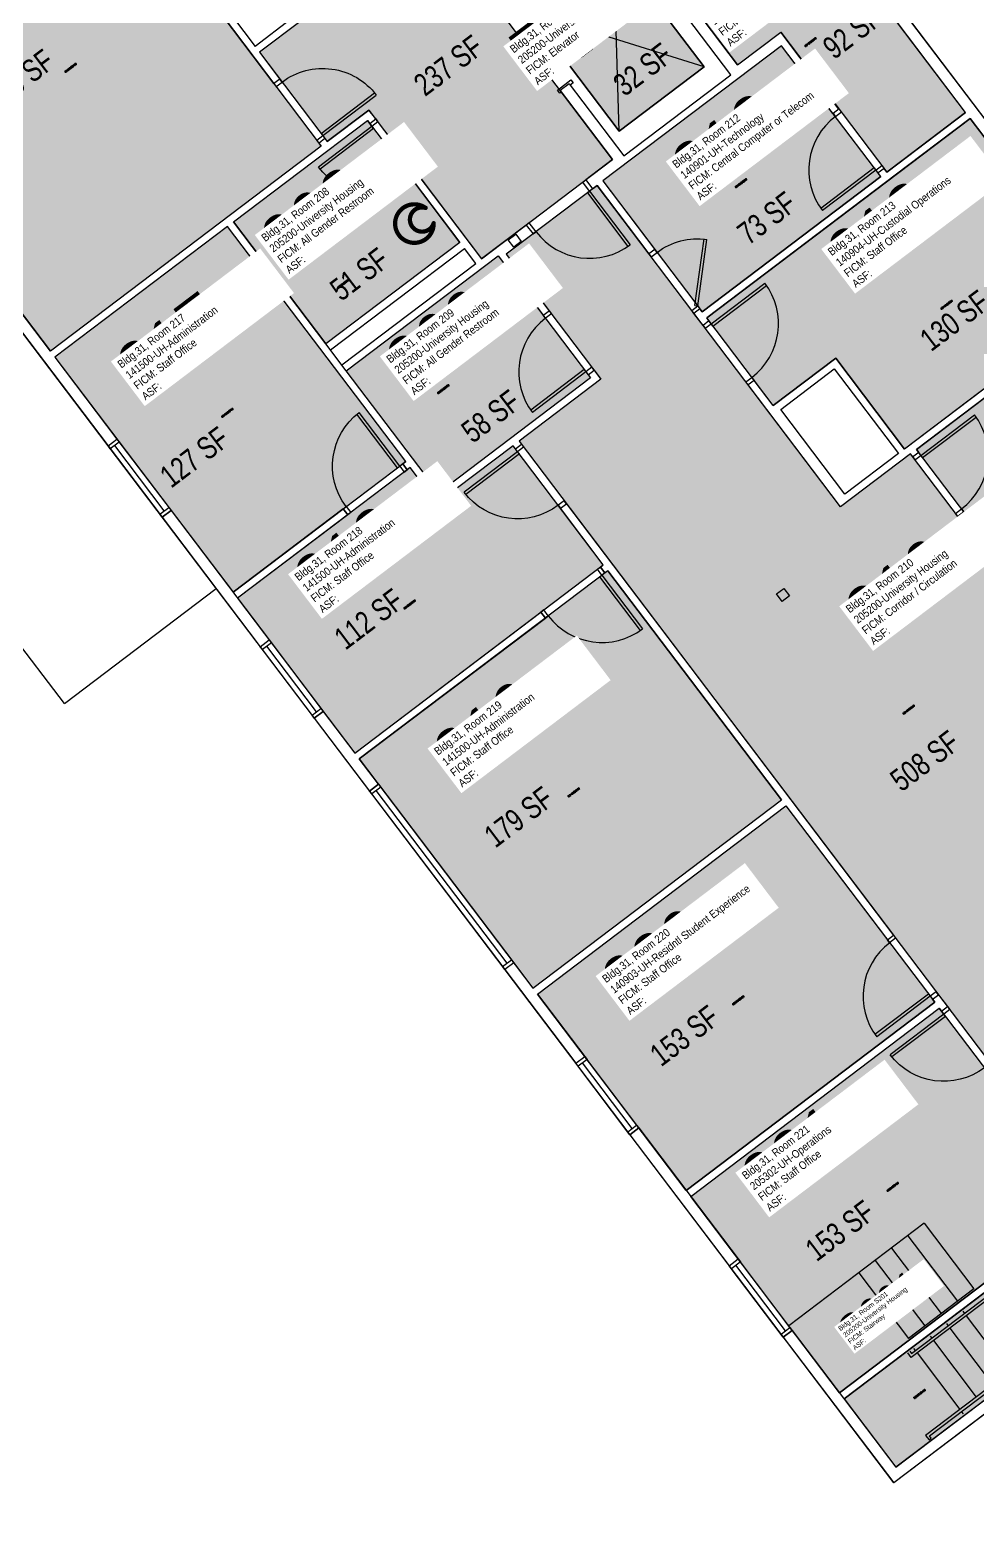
# Model space of a CAD drawing. Header units: inches. Extents: x 69224544 to 69227207, y 27678821 to 27682587.
# Drawn here: x 69225161 to 69225668, y 27679724 to 27680526 of the extents above; entities that cross this region are included whole.
import ezdxf
from ezdxf.enums import TextEntityAlignment as Align

# ---------------------------------------------------------------- set-up
doc = ezdxf.new("R2010")
doc.units = ezdxf.units.IN
doc.header["$LTSCALE"] = 10
doc.header["$MEASUREMENT"] = 0
doc.layers.get('0').update_dxf_attribs({"linetype": 'CONTINUOUS'})
for name, color, linetype in [('A-DOOR', 2, 'CONTINUOUS'), ('A-FLOR', 3, 'CONTINUOUS'), ('A-GLAZ', 1, 'CONTINUOUS'), ('A-GRID', 1, 'CONTINUOUS'), ('A-IDEN-ICON', 4, 'CONTINUOUS'), ('A-IDEN-RNUM', 7, 'CONTINUOUS'), ('A-IDEN-SNUM', 4, 'CONTINUOUS'), ('A-IDEN-VNUM', 4, 'CONTINUOUS'), ('A-ROOF', 2, 'CONTINUOUS'), ('A-TTLB', 4, 'CONTINUOUS'), ('A-WALL', 5, 'CONTINUOUS'), ('AREA-ASSIGN', 7, 'CONTINUOUS'), ('AREA-GROSS', 1, 'CONTINUOUS'), ('AREA-TEXT', 3, 'CONTINUOUS'), ('Rooms-Category-Color', 7, 'CONTINUOUS'), ('Rooms-College-Color', 7, 'CONTINUOUS'), ('Rooms-Department-Color', 7, 'CONTINUOUS'), ('Rooms-Division-Color', 7, 'CONTINUOUS'), ('Rooms-Information', 7, 'CONTINUOUS')]:
    doc.layers.add(name, color=color, linetype=linetype)
doc.styles.add('CP_AREA', font='arial.ttf', dxfattribs={"height": 15})
doc.styles.add('CP_ROOMVNUMBER', font='arial.ttf', dxfattribs={"width": 0.85, "height": 0.075})
doc.styles.add('CP_TITLE', font='arial.ttf', dxfattribs={"width": 0.85, "height": 0.125})
doc.styles.add('ROOMSNUMBER', font='TXT.SHX', dxfattribs={"height": 1})

# ---------------------------------------------------------------- blocks, each defined once
blk = doc.blocks.new('d3f')
for p, q in [((0, 0), (0, 36)), ((1.5, 0), (1.5, 36)), ((1.5, 0), (0, 0)), ((0, 0), (0, 0))]:
    blk.add_line(p, q)
blk.add_arc((0, 0), 36, 0, 90)
blk = doc.blocks.new('d3f45d')
for p, q in [((0, 0), (25.46, 25.46)), ((1.06, -1.06), (26.52, 24.4)), ((1.06, -1.06), (0, 0))]:
    blk.add_line(p, q)
blk.add_arc((0, 0), 36, 0, 45)
blk = doc.blocks.new('COL6X6')
blk.add_lwpolyline([(-3, 3), (3, 3), (3, -3), (-3, -3)], close=True)
blk = doc.blocks.new('CPBATH')
at = {"color": 0, "linetype": 'ByBlock', "const_width": 0.0127}
for points in [[(0.0571, 0.0168, 0.861492), (-0.0551, 0, 1)], [(-0.0551, 0, 0.726902), (0.0487, -0.0337, 1)], [(0.0571, 0.0168, 0.729002), (-0.0084, -0.0042, 1)], [(-0.0084, -0.0042, 0.609468), (0.0487, -0.0337, 1)]]:
    blk.add_lwpolyline(points, format="xyb", dxfattribs=at)
at = {"color": 0, "linetype": 'ByBlock', "const_width": 0.00637}
for points in [[(0.0544, 0.0152, 1), (0.0599, 0.0184, 1)], [(0.0459, -0.0353, 1), (0.0515, -0.0321, 1)]]:
    blk.add_lwpolyline(points, format="xyb", close=True, dxfattribs=at)

msp = doc.modelspace()

# ---------------------------------------------------------------- hatches: boundary and pattern name
at = {"layer": 'Rooms-Category-Color', "true_color": 0xadadad}
for points in [[(69225261.74, 27680735.02), (69225169.27, 27680664.97), (69225205.5, 27680617.15), (69225227.82, 27680634.05), (69225306.32, 27680530.43), (69225284, 27680513.52), (69225320.23, 27680465.69), (69225342.55, 27680482.6), (69225402.93, 27680402.89), (69225473.07, 27680456.02)], [(69225473.73, 27680569.43), (69225522.04, 27680505.66), (69225476.6, 27680471.24), (69225428.3, 27680535.01)], [(69225341.77, 27680477), (69225391.29, 27680411.63), (69225319.55, 27680357.29), (69225270.03, 27680422.65)], [(69225820.99, 27679971.88), (69225742.5, 27680075.51), (69225779.96, 27680103.89), (69225632.63, 27680298.38), (69225595.17, 27680270), (69225464.74, 27680442.18), (69225416.12, 27680405.35), (69225466.84, 27680338.39), (69225423, 27680305.18), (69225677.81, 27679968.8), (69225730.42, 27680008.65), (69225813.74, 27679898.65), (69225863.96, 27679936.69), (69225831.36, 27679979.73)], [(69225411.72, 27680404.53), (69225461.23, 27680339.17), (69225379.93, 27680277.58), (69225330.41, 27680342.94)], [(69225785.97, 27679935.31), (69225597.05, 27679792.21), (69225624.83, 27679755.54), (69225813.74, 27679898.65)]]:
    msp.add_hatch(color=253, dxfattribs=at).paths.add_polyline_path(points)
at = {"layer": 'Rooms-Category-Color', "true_color": 0xfa9ba3}
for points in [[(69225166.08, 27680662.56), (69225219.22, 27680592.41), (69225241.54, 27680609.32), (69225286.22, 27680550.33), (69225263.9, 27680533.42), (69225317.04, 27680463.28), (69225171.96, 27680353.38), (69225021.01, 27680552.66)], [(69225664.57, 27680478.14), (69225737.03, 27680382.48), (69225629.42, 27680300.97), (69225592.59, 27680349.59), (69225559.11, 27680324.23), (69225523.48, 27680371.26)], [(69225266.84, 27680420.24), (69225174.38, 27680350.19), (69225269.78, 27680224.25), (69225362.25, 27680294.29)], [(69225635.82, 27680300.8), (69225739.44, 27680379.3), (69225811.9, 27680283.64), (69225708.28, 27680205.14)], [(69225468.11, 27680239), (69225419.81, 27680302.77), (69225379.15, 27680271.97), (69225364.66, 27680291.1), (69225272.2, 27680221.06), (69225334.99, 27680138.16)], [(69225470.53, 27680235.81), (69225337.41, 27680134.97), (69225430.4, 27680012.21), (69225563.52, 27680113.05)], [(69225565.93, 27680109.86), (69225645.63, 27680004.64), (69225512.52, 27679903.81), (69225432.81, 27680009.03)], [(69225648.05, 27680001.45), (69225727.75, 27679896.23), (69225594.63, 27679795.4), (69225514.93, 27679900.62)]]:
    msp.add_hatch(color=241, dxfattribs=at).paths.add_polyline_path(points)
at = {"layer": 'Rooms-Category-Color', "true_color": 0xe3c5e1}
for points in [[(69225545.02, 27680635.97), (69225479.65, 27680586.46), (69225540.03, 27680506.74), (69225563.15, 27680524.25), (69225619.91, 27680449.32), (69225662.16, 27680481.33)], [(69225521.07, 27680374.45), (69225616.72, 27680446.91), (69225563.58, 27680517.06), (69225467.93, 27680444.6)]]:
    msp.add_hatch(color=254, dxfattribs=at).paths.add_polyline_path(points)
at = {"layer": 'Rooms-College-Color', "true_color": 0xadadad}
for points in [[(69225261.74, 27680735.02), (69225169.27, 27680664.97), (69225205.5, 27680617.15), (69225227.82, 27680634.05), (69225306.32, 27680530.43), (69225284, 27680513.52), (69225320.23, 27680465.69), (69225342.55, 27680482.6), (69225402.93, 27680402.89), (69225473.07, 27680456.02)], [(69225166.08, 27680662.56), (69225219.22, 27680592.41), (69225241.54, 27680609.32), (69225286.22, 27680550.33), (69225263.9, 27680533.42), (69225317.04, 27680463.28), (69225171.96, 27680353.38), (69225021.01, 27680552.66)], [(69225545.02, 27680635.97), (69225479.65, 27680586.46), (69225540.03, 27680506.74), (69225563.15, 27680524.25), (69225619.91, 27680449.32), (69225662.16, 27680481.33)], [(69225473.73, 27680569.43), (69225522.04, 27680505.66), (69225476.6, 27680471.24), (69225428.3, 27680535.01)], [(69225521.07, 27680374.45), (69225616.72, 27680446.91), (69225563.58, 27680517.06), (69225467.93, 27680444.6)], [(69225664.57, 27680478.14), (69225737.03, 27680382.48), (69225629.42, 27680300.97), (69225592.59, 27680349.59), (69225559.11, 27680324.23), (69225523.48, 27680371.26)], [(69225341.77, 27680477), (69225391.29, 27680411.63), (69225319.55, 27680357.29), (69225270.03, 27680422.65)], [(69225820.99, 27679971.88), (69225742.5, 27680075.51), (69225779.96, 27680103.89), (69225632.63, 27680298.38), (69225595.17, 27680270), (69225464.74, 27680442.18), (69225416.12, 27680405.35), (69225466.84, 27680338.39), (69225423, 27680305.18), (69225677.81, 27679968.8), (69225730.42, 27680008.65), (69225813.74, 27679898.65), (69225863.96, 27679936.69), (69225831.36, 27679979.73)], [(69225266.84, 27680420.24), (69225174.38, 27680350.19), (69225269.78, 27680224.25), (69225362.25, 27680294.29)], [(69225411.72, 27680404.53), (69225461.23, 27680339.17), (69225379.93, 27680277.58), (69225330.41, 27680342.94)], [(69225635.82, 27680300.8), (69225739.44, 27680379.3), (69225811.9, 27680283.64), (69225708.28, 27680205.14)], [(69225468.11, 27680239), (69225419.81, 27680302.77), (69225379.15, 27680271.97), (69225364.66, 27680291.1), (69225272.2, 27680221.06), (69225334.99, 27680138.16)], [(69225470.53, 27680235.81), (69225337.41, 27680134.97), (69225430.4, 27680012.21), (69225563.52, 27680113.05)], [(69225565.93, 27680109.86), (69225645.63, 27680004.64), (69225512.52, 27679903.81), (69225432.81, 27680009.03)], [(69225648.05, 27680001.45), (69225727.75, 27679896.23), (69225594.63, 27679795.4), (69225514.93, 27679900.62)], [(69225785.97, 27679935.31), (69225597.05, 27679792.21), (69225624.83, 27679755.54), (69225813.74, 27679898.65)]]:
    msp.add_hatch(color=253, dxfattribs=at).paths.add_polyline_path(points)
at = {"layer": 'Rooms-Department-Color', "true_color": 0xacacac}
for points in [[(69225261.74, 27680735.02), (69225169.27, 27680664.97), (69225205.5, 27680617.15), (69225227.82, 27680634.05), (69225306.32, 27680530.43), (69225284, 27680513.52), (69225320.23, 27680465.69), (69225342.55, 27680482.6), (69225402.93, 27680402.89), (69225473.07, 27680456.02)], [(69225473.73, 27680569.43), (69225522.04, 27680505.66), (69225476.6, 27680471.24), (69225428.3, 27680535.01)], [(69225341.77, 27680477), (69225391.29, 27680411.63), (69225319.55, 27680357.29), (69225270.03, 27680422.65)], [(69225820.99, 27679971.88), (69225742.5, 27680075.51), (69225779.96, 27680103.89), (69225632.63, 27680298.38), (69225595.17, 27680270), (69225464.74, 27680442.18), (69225416.12, 27680405.35), (69225466.84, 27680338.39), (69225423, 27680305.18), (69225677.81, 27679968.8), (69225730.42, 27680008.65), (69225813.74, 27679898.65), (69225863.96, 27679936.69), (69225831.36, 27679979.73)], [(69225411.72, 27680404.53), (69225461.23, 27680339.17), (69225379.93, 27680277.58), (69225330.41, 27680342.94)], [(69225785.97, 27679935.31), (69225597.05, 27679792.21), (69225624.83, 27679755.54), (69225813.74, 27679898.65)]]:
    msp.add_hatch(color=253, dxfattribs=at).paths.add_polyline_path(points)
at = {"layer": 'Rooms-Department-Color', "true_color": 0x604aed}
for points in [[(69225166.08, 27680662.56), (69225219.22, 27680592.41), (69225241.54, 27680609.32), (69225286.22, 27680550.33), (69225263.9, 27680533.42), (69225317.04, 27680463.28), (69225171.96, 27680353.38), (69225021.01, 27680552.66)], [(69225545.02, 27680635.97), (69225479.65, 27680586.46), (69225540.03, 27680506.74), (69225563.15, 27680524.25), (69225619.91, 27680449.32), (69225662.16, 27680481.33)], [(69225521.07, 27680374.45), (69225616.72, 27680446.91), (69225563.58, 27680517.06), (69225467.93, 27680444.6)], [(69225664.57, 27680478.14), (69225737.03, 27680382.48), (69225629.42, 27680300.97), (69225592.59, 27680349.59), (69225559.11, 27680324.23), (69225523.48, 27680371.26)], [(69225266.84, 27680420.24), (69225174.38, 27680350.19), (69225269.78, 27680224.25), (69225362.25, 27680294.29)], [(69225635.82, 27680300.8), (69225739.44, 27680379.3), (69225811.9, 27680283.64), (69225708.28, 27680205.14)], [(69225468.11, 27680239), (69225419.81, 27680302.77), (69225379.15, 27680271.97), (69225364.66, 27680291.1), (69225272.2, 27680221.06), (69225334.99, 27680138.16)], [(69225470.53, 27680235.81), (69225337.41, 27680134.97), (69225430.4, 27680012.21), (69225563.52, 27680113.05)], [(69225565.93, 27680109.86), (69225645.63, 27680004.64), (69225512.52, 27679903.81), (69225432.81, 27680009.03)], [(69225648.05, 27680001.45), (69225727.75, 27679896.23), (69225594.63, 27679795.4), (69225514.93, 27679900.62)]]:
    msp.add_hatch(color=173, dxfattribs=at).paths.add_polyline_path(points)
at = {"layer": 'Rooms-Division-Color', "true_color": 0xadadad}
for points in [[(69225261.74, 27680735.02), (69225169.27, 27680664.97), (69225205.5, 27680617.15), (69225227.82, 27680634.05), (69225306.32, 27680530.43), (69225284, 27680513.52), (69225320.23, 27680465.69), (69225342.55, 27680482.6), (69225402.93, 27680402.89), (69225473.07, 27680456.02)], [(69225473.73, 27680569.43), (69225522.04, 27680505.66), (69225476.6, 27680471.24), (69225428.3, 27680535.01)], [(69225341.77, 27680477), (69225391.29, 27680411.63), (69225319.55, 27680357.29), (69225270.03, 27680422.65)], [(69225820.99, 27679971.88), (69225742.5, 27680075.51), (69225779.96, 27680103.89), (69225632.63, 27680298.38), (69225595.17, 27680270), (69225464.74, 27680442.18), (69225416.12, 27680405.35), (69225466.84, 27680338.39), (69225423, 27680305.18), (69225677.81, 27679968.8), (69225730.42, 27680008.65), (69225813.74, 27679898.65), (69225863.96, 27679936.69), (69225831.36, 27679979.73)], [(69225411.72, 27680404.53), (69225461.23, 27680339.17), (69225379.93, 27680277.58), (69225330.41, 27680342.94)], [(69225785.97, 27679935.31), (69225597.05, 27679792.21), (69225624.83, 27679755.54), (69225813.74, 27679898.65)]]:
    msp.add_hatch(color=253, dxfattribs=at).paths.add_polyline_path(points)
at = {"layer": 'Rooms-Division-Color', "true_color": 0x604aed}
for points in [[(69225166.08, 27680662.56), (69225219.22, 27680592.41), (69225241.54, 27680609.32), (69225286.22, 27680550.33), (69225263.9, 27680533.42), (69225317.04, 27680463.28), (69225171.96, 27680353.38), (69225021.01, 27680552.66)], [(69225545.02, 27680635.97), (69225479.65, 27680586.46), (69225540.03, 27680506.74), (69225563.15, 27680524.25), (69225619.91, 27680449.32), (69225662.16, 27680481.33)], [(69225521.07, 27680374.45), (69225616.72, 27680446.91), (69225563.58, 27680517.06), (69225467.93, 27680444.6)], [(69225664.57, 27680478.14), (69225737.03, 27680382.48), (69225629.42, 27680300.97), (69225592.59, 27680349.59), (69225559.11, 27680324.23), (69225523.48, 27680371.26)], [(69225266.84, 27680420.24), (69225174.38, 27680350.19), (69225269.78, 27680224.25), (69225362.25, 27680294.29)], [(69225635.82, 27680300.8), (69225739.44, 27680379.3), (69225811.9, 27680283.64), (69225708.28, 27680205.14)], [(69225468.11, 27680239), (69225419.81, 27680302.77), (69225379.15, 27680271.97), (69225364.66, 27680291.1), (69225272.2, 27680221.06), (69225334.99, 27680138.16)], [(69225470.53, 27680235.81), (69225337.41, 27680134.97), (69225430.4, 27680012.21), (69225563.52, 27680113.05)], [(69225565.93, 27680109.86), (69225645.63, 27680004.64), (69225512.52, 27679903.81), (69225432.81, 27680009.03)], [(69225648.05, 27680001.45), (69225727.75, 27679896.23), (69225594.63, 27679795.4), (69225514.93, 27679900.62)]]:
    msp.add_hatch(color=173, dxfattribs=at).paths.add_polyline_path(points)

# ---------------------------------------------------------------- linework, layer by layer
at = {"layer": 'A-DOOR'}
for points in [[(69225296.07, 27680497.58), (69225294.87, 27680499.17), (69225291.68, 27680496.76), (69225292.89, 27680495.16)], [(69225344.19, 27680473.81), (69225342.98, 27680475.4), (69225346.17, 27680477.82), (69225347.38, 27680476.22)], [(69225592.42, 27680479.16), (69225595.61, 27680481.57), (69225594.4, 27680483.17), (69225591.21, 27680480.75)], [(69225317.81, 27680468.88), (69225319.02, 27680467.29), (69225315.83, 27680464.87), (69225314.62, 27680466.47)], [(69225365.93, 27680445.11), (69225367.13, 27680443.52), (69225370.32, 27680445.93), (69225369.11, 27680447.53)], [(69225614.16, 27680450.46), (69225617.35, 27680452.88), (69225618.55, 27680451.28), (69225615.37, 27680448.87)], [(69225460.76, 27680439.16), (69225457.13, 27680443.95), (69225458.73, 27680445.15), (69225462.35, 27680440.37)], [(69225432.06, 27680417.43), (69225428.44, 27680422.21), (69225426.84, 27680421), (69225430.46, 27680416.22)], [(69225496.91, 27680406.34), (69225495.71, 27680407.93), (69225492.52, 27680405.52), (69225493.72, 27680403.92)], [(69225437.09, 27680371.04), (69225435.87, 27680372.64), (69225439.06, 27680375.06), (69225440.27, 27680373.46)], [(69225518.65, 27680377.64), (69225519.86, 27680376.05), (69225516.67, 27680373.63), (69225515.46, 27680375.22)], [(69225525.9, 27680368.07), (69225524.69, 27680369.67), (69225521.5, 27680367.25), (69225522.71, 27680365.66)], [(69225458.82, 27680342.35), (69225460.03, 27680340.76), (69225463.21, 27680343.17), (69225462.01, 27680344.77)], [(69225547.63, 27680339.38), (69225548.84, 27680337.78), (69225545.65, 27680335.37), (69225544.44, 27680336.96)], [(69225422.22, 27680299.58), (69225421.01, 27680301.17), (69225424.2, 27680303.59), (69225425.41, 27680301.99)], [(69225638.23, 27680297.61), (69225637.03, 27680299.21), (69225633.84, 27680296.79), (69225635.05, 27680295.2)], [(69225359.06, 27680291.88), (69225361.47, 27680288.69), (69225363.07, 27680289.9), (69225360.65, 27680293.08)], [(69225330.36, 27680270.14), (69225332.78, 27680266.95), (69225331.18, 27680265.74), (69225328.77, 27680268.93)], [(69225443.96, 27680270.88), (69225445.17, 27680269.29), (69225448.36, 27680271.7), (69225447.15, 27680273.3)], [(69225659.97, 27680268.91), (69225661.18, 27680267.32), (69225657.99, 27680264.9), (69225656.78, 27680266.5)], [(69225467.34, 27680233.39), (69225464.92, 27680236.58), (69225466.52, 27680237.79), (69225468.93, 27680234.6)], [(69225438.64, 27680211.66), (69225436.23, 27680214.84), (69225434.63, 27680213.64), (69225437.05, 27680210.45)], [(69225621.48, 27680036.53), (69225620.27, 27680038.12), (69225623.46, 27680040.54), (69225624.67, 27680038.94)], [(69225647.62, 27680008.65), (69225646.41, 27680010.25), (69225643.22, 27680007.83), (69225644.43, 27680006.24)], [(69225650.47, 27679998.27), (69225649.26, 27679999.86), (69225652.45, 27680002.28), (69225653.65, 27680000.68)]]:
    msp.add_lwpolyline(points, close=True, dxfattribs=at)
msp.add_lwpolyline([(69225445.6, 27680492.29), (69225444.8, 27680491.69), (69225443.6, 27680493.28), (69225450.77, 27680498.72), (69225451.98, 27680497.12), (69225450.38, 27680495.92)], dxfattribs=at)
at = {"layer": 'A-FLOR'}
for p, q in [((69225476.6, 27680471.24), (69225473.73, 27680569.43)), ((69225522.04, 27680505.66), (69225428.3, 27680535.01)), ((69225640, 27679886.21), (69225567.46, 27679831.27)), ((69225640, 27679886.21), (69225666.57, 27679851.14)), ((69225631.23, 27679879.57), (69225657.8, 27679844.5)), ((69225622.46, 27679872.93), (69225649.03, 27679837.86)), ((69225613.7, 27679866.29), (69225640.26, 27679831.22)), ((69225604.93, 27679859.65), (69225631.5, 27679824.57)), ((69225666.57, 27679851.14), (69225631.5, 27679824.57)), ((69225660.63, 27679839.11), (69225661.53, 27679837.92)), ((69225662.44, 27679836.72), (69225685.38, 27679806.43)), ((69225651.86, 27679832.47), (69225652.76, 27679831.27)), ((69225653.67, 27679830.08), (69225676.61, 27679799.79)), ((69225643.09, 27679825.83), (69225643.99, 27679824.63)), ((69225644.9, 27679823.44), (69225667.85, 27679793.15)), ((69225634.32, 27679819.19), (69225635.23, 27679817.99)), ((69225636.13, 27679816.8), (69225659.08, 27679786.5)), ((69225659.98, 27679785.31), (69225660.89, 27679784.11))]:
    msp.add_line(p, q, dxfattribs=at)
for points in [[(69225428.3, 27680535.01), (69225476.6, 27680471.24), (69225522.04, 27680505.66), (69225473.73, 27680569.43)], [(69225642.56, 27679770.23), (69225643.75, 27679771.13), (69225642.84, 27679772.33), (69225799.88, 27679891.28), (69225800.78, 27679890.08), (69225801.98, 27679890.99), (69225800.17, 27679893.38), (69225640.74, 27679772.62)]]:
    msp.add_lwpolyline(points, close=True, dxfattribs=at)
msp.add_lwpolyline([(69225632.33, 27679817.68), (69225633.23, 27679816.48), (69225775.12, 27679923.96), (69225774.22, 27679925.16), (69225775.41, 27679926.06), (69225777.22, 27679923.67), (69225632.94, 27679814.38), (69225631.13, 27679816.77)], dxfattribs=at)
at = {"layer": 'A-GLAZ'}
for p, q in [((69225202.8, 27680302.73), (69225231.79, 27680264.47)), ((69225232.97, 27680267.87), (69225206.4, 27680302.95)), ((69225207.59, 27680306.35), (69225236.57, 27680268.09)), ((69225289.1, 27680198.74), (69225318.09, 27680160.48)), ((69225284.32, 27680195.12), (69225313.3, 27680156.86)), ((69225314.49, 27680160.26), (69225287.92, 27680195.34)), ((69225342.89, 27680117.8), (69225415.35, 27680022.14)), ((69225416.53, 27680025.55), (69225346.49, 27680118.01)), ((69225347.67, 27680121.42), (69225420.13, 27680025.77)), ((69225487.15, 27679937.28), (69225458.17, 27679975.55)), ((69225482.37, 27679933.66), (69225453.39, 27679971.92)), ((69225483.56, 27679937.07), (69225456.99, 27679972.14)), ((69225564.49, 27679825.25), (69225535.51, 27679863.51)), ((69225565.67, 27679828.66), (69225539.11, 27679863.73)), ((69225569.27, 27679828.88), (69225540.29, 27679867.14))]:
    msp.add_line(p, q, dxfattribs=at)
for points in [[(69225207.59, 27680306.35), (69225208.79, 27680304.76), (69225204.01, 27680301.14), (69225202.8, 27680302.73)], [(69225235.36, 27680269.68), (69225236.57, 27680268.09), (69225231.79, 27680264.47), (69225230.58, 27680266.06)], [(69225289.1, 27680198.74), (69225290.31, 27680197.15), (69225285.53, 27680193.52), (69225284.32, 27680195.12)], [(69225316.88, 27680162.07), (69225318.09, 27680160.48), (69225313.3, 27680156.86), (69225312.1, 27680158.45)], [(69225347.67, 27680121.42), (69225348.88, 27680119.83), (69225344.1, 27680116.2), (69225342.89, 27680117.8)], [(69225418.92, 27680027.36), (69225420.13, 27680025.77), (69225415.35, 27680022.14), (69225414.14, 27680023.74)], [(69225458.17, 27679975.55), (69225459.38, 27679973.95), (69225454.6, 27679970.33), (69225453.39, 27679971.92)], [(69225485.95, 27679938.88), (69225487.15, 27679937.28), (69225482.37, 27679933.66), (69225481.16, 27679935.26)], [(69225540.29, 27679867.14), (69225541.5, 27679865.54), (69225536.72, 27679861.92), (69225535.51, 27679863.51)], [(69225568.07, 27679830.47), (69225569.27, 27679828.88), (69225564.49, 27679825.25), (69225563.28, 27679826.85)]]:
    msp.add_lwpolyline(points, close=True, dxfattribs=at)
at = {"layer": 'A-GRID'}
msp.add_line((69225216.49, 27681079.6), (69226839.55, 27678936.94), dxfattribs=at)
at = {"layer": 'A-ROOF'}
for q in [(69225260.77, 27680226.21), (69225150.48, 27680202.88)]:
    msp.add_line((69225179.46, 27680164.62), q, dxfattribs=at)
at = {"layer": 'A-WALL'}
for p, q in [((69225532.29, 27680662.71), (69225694.71, 27680448.28)), ((69225662.16, 27680481.33), (69225545.02, 27680635.97)), ((69225536.46, 27680501.53), (69225474.87, 27680582.83)), ((69225540.03, 27680506.74), (69225479.65, 27680586.46)), ((69225291.68, 27680496.76), (69225263.9, 27680533.42)), ((69225269.51, 27680532.65), (69225281.58, 27680516.71)), ((69225300.71, 27680531.2), (69225281.58, 27680516.71)), ((69225306.32, 27680530.43), (69225284, 27680513.52)), ((69225540.03, 27680506.74), (69225563.15, 27680524.25)), ((69225594.31, 27680483.12), (69225563.15, 27680524.25)), ((69225284, 27680513.52), (69225294.87, 27680499.17)), ((69225563.58, 27680517.06), (69225467.93, 27680444.6)), ((69225591.12, 27680480.71), (69225563.58, 27680517.06)), ((69225294.87, 27680499.17), (69225291.68, 27680496.76)), ((69225449.78, 27680496.71), (69225445, 27680493.09)), ((69225449.78, 27680496.71), (69225479.07, 27680458.05)), ((69225479.07, 27680458.05), (69225536.46, 27680501.53)), ((69225445, 27680493.09), (69225473.07, 27680456.02)), ((69225342.55, 27680482.6), (69225320.23, 27680465.69)), ((69225346.17, 27680477.82), (69225342.55, 27680482.6)), ((69225342.98, 27680475.4), (69225346.17, 27680477.82)), ((69225594.4, 27680483.17), (69225591.21, 27680480.75)), ((69225662.16, 27680481.33), (69225628.68, 27680455.97)), ((69225664.57, 27680478.14), (69225631.09, 27680452.78)), ((69225689.93, 27680444.66), (69225664.57, 27680478.14)), ((69225270.03, 27680422.65), (69225341.77, 27680477)), ((69225342.98, 27680475.4), (69225341.77, 27680477)), ((69225317.04, 27680463.28), (69225171.96, 27680353.38)), ((69225319.02, 27680467.29), (69225315.83, 27680464.87)), ((69225317.04, 27680463.28), (69225315.83, 27680464.87)), ((69225319.02, 27680467.29), (69225320.23, 27680465.69)), ((69225473.07, 27680456.02), (69225458.73, 27680445.15)), ((69225628.68, 27680455.97), (69225619.91, 27680449.32)), ((69225367.13, 27680443.52), (69225370.32, 27680445.93)), ((69225370.32, 27680445.93), (69225402.93, 27680402.89)), ((69225616.72, 27680446.91), (69225521.07, 27680374.45)), ((69225631.09, 27680452.78), (69225523.48, 27680371.26)), ((69225616.72, 27680446.91), (69225615.27, 27680448.83)), ((69225618.55, 27680451.28), (69225615.37, 27680448.87)), ((69225619.91, 27680449.32), (69225618.46, 27680451.24)), ((69225391.29, 27680411.63), (69225367.13, 27680443.52)), ((69225458.73, 27680445.15), (69225462.35, 27680440.37)), ((69225462.35, 27680440.37), (69225464.74, 27680442.18)), ((69225464.74, 27680442.18), (69225492.52, 27680405.52)), ((69225467.93, 27680444.6), (69225495.71, 27680407.93)), ((69225270.03, 27680422.65), (69225319.55, 27680357.29)), ((69225319.55, 27680357.29), (69225270.03, 27680422.65)), ((69225266.84, 27680420.24), (69225174.38, 27680350.19)), ((69225362.25, 27680294.29), (69225266.84, 27680420.24)), ((69225426.84, 27680421), (69225402.93, 27680402.89)), ((69225430.46, 27680416.22), (69225416.12, 27680405.35)), ((69225426.84, 27680421), (69225430.46, 27680416.22)), ((69225391.29, 27680411.63), (69225319.55, 27680357.29)), ((69225321.96, 27680354.1), (69225393.7, 27680408.44)), ((69225399.74, 27680400.47), (69225393.7, 27680408.44)), ((69225495.71, 27680407.93), (69225492.52, 27680405.52)), ((69225127.93, 27680401.57), (69225202.8, 27680302.73)), ((69225132.71, 27680405.2), (69225171.96, 27680353.38)), ((69225328, 27680346.13), (69225399.74, 27680400.47)), ((69225330.41, 27680342.94), (69225411.72, 27680404.53)), ((69225411.72, 27680404.53), (69225435.87, 27680372.64)), ((69225416.12, 27680405.35), (69225439.06, 27680375.06)), ((69225737.03, 27680382.48), (69225629.42, 27680300.97)), ((69225435.87, 27680372.64), (69225439.06, 27680375.06)), ((69225519.86, 27680376.05), (69225516.67, 27680373.63)), ((69225521.5, 27680367.25), (69225516.67, 27680373.63)), ((69225521.07, 27680374.45), (69225519.86, 27680376.05)), ((69225739.44, 27680379.3), (69225635.82, 27680300.8)), ((69225524.69, 27680369.67), (69225521.5, 27680367.25)), ((69225524.69, 27680369.67), (69225523.48, 27680371.26)), ((69225330.41, 27680342.94), (69225319.55, 27680357.29)), ((69225174.38, 27680350.19), (69225207.59, 27680306.35)), ((69225559.11, 27680324.23), (69225592.59, 27680349.59)), ((69225592.59, 27680349.59), (69225629.42, 27680300.97)), ((69225379.93, 27680277.58), (69225330.41, 27680342.94)), ((69225460.03, 27680340.76), (69225463.21, 27680343.17)), ((69225463.21, 27680343.17), (69225466.84, 27680338.39)), ((69225563.12, 27680322.25), (69225591.81, 27680343.99)), ((69225591.81, 27680343.99), (69225626.23, 27680298.55)), ((69225461.23, 27680339.17), (69225379.93, 27680277.58)), ((69225466.84, 27680338.39), (69225423, 27680305.18)), ((69225460.03, 27680340.76), (69225461.23, 27680339.17)), ((69225548.84, 27680337.78), (69225545.65, 27680335.37)), ((69225595.17, 27680270), (69225545.65, 27680335.37)), ((69225559.11, 27680324.23), (69225548.84, 27680337.78)), ((69225597.53, 27680276.82), (69225563.12, 27680322.25)), ((69225202.8, 27680302.73), (69225207.59, 27680306.35)), ((69225419.81, 27680302.77), (69225379.15, 27680271.97)), ((69225421.01, 27680301.17), (69225419.81, 27680302.77)), ((69225421.01, 27680301.17), (69225424.2, 27680303.59)), ((69225423, 27680305.18), (69225424.2, 27680303.59)), ((69225362.25, 27680294.29), (69225360.65, 27680293.08)), ((69225632.63, 27680298.38), (69225595.17, 27680270)), ((69225626.23, 27680298.55), (69225597.53, 27680276.82)), ((69225633.84, 27680296.79), (69225632.63, 27680298.38)), ((69225637.03, 27680299.21), (69225633.84, 27680296.79)), ((69225635.82, 27680300.8), (69225637.03, 27680299.21)), ((69225360.65, 27680293.08), (69225363.07, 27680289.9)), ((69225364.66, 27680291.1), (69225363.07, 27680289.9)), ((69225379.15, 27680271.97), (69225364.66, 27680291.1)), ((69225445.17, 27680269.29), (69225448.36, 27680271.7)), ((69225468.11, 27680239), (69225445.17, 27680269.29)), ((69225448.36, 27680271.7), (69225623.46, 27680040.54)), ((69225231.79, 27680264.47), (69225236.57, 27680268.09)), ((69225231.79, 27680264.47), (69225284.32, 27680195.12)), ((69225236.57, 27680268.09), (69225289.1, 27680198.74)), ((69225328.77, 27680268.93), (69225269.78, 27680224.25)), ((69225331.18, 27680265.74), (69225272.2, 27680221.06)), ((69225328.77, 27680268.93), (69225331.18, 27680265.74)), ((69225661.18, 27680267.32), (69225657.99, 27680264.9)), ((69225657.99, 27680264.9), (69225754.6, 27680137.37)), ((69225661.18, 27680267.32), (69225708.28, 27680205.14)), ((69225466.52, 27680237.79), (69225468.11, 27680239)), ((69225468.93, 27680234.6), (69225466.52, 27680237.79)), ((69225470.53, 27680235.81), (69225468.93, 27680234.6)), ((69225470.53, 27680235.81), (69225563.52, 27680113.05)), ((69225334.99, 27680138.16), (69225434.63, 27680213.64)), ((69225437.05, 27680210.45), (69225434.63, 27680213.64)), ((69225337.41, 27680134.97), (69225437.05, 27680210.45)), ((69225284.32, 27680195.12), (69225289.1, 27680198.74)), ((69225313.3, 27680156.86), (69225318.09, 27680160.48)), ((69225318.09, 27680160.48), (69225334.99, 27680138.16)), ((69225313.3, 27680156.86), (69225342.89, 27680117.8)), ((69225347.67, 27680121.42), (69225337.41, 27680134.97)), ((69225347.67, 27680121.42), (69225342.89, 27680117.8)), ((69225430.4, 27680012.21), (69225563.52, 27680113.05)), ((69225432.81, 27680009.03), (69225565.93, 27680109.86)), ((69225565.93, 27680109.86), (69225620.27, 27680038.12)), ((69225620.27, 27680038.12), (69225623.46, 27680040.54)), ((69225420.13, 27680025.77), (69225415.35, 27680022.14)), ((69225415.35, 27680022.14), (69225453.39, 27679971.92)), ((69225420.13, 27680025.77), (69225430.4, 27680012.21)), ((69225432.81, 27680009.03), (69225458.17, 27679975.55)), ((69225512.52, 27679903.81), (69225645.63, 27680004.64)), ((69225644.43, 27680006.24), (69225647.62, 27680008.65)), ((69225645.63, 27680004.64), (69225644.43, 27680006.24)), ((69225647.62, 27680008.65), (69225652.45, 27680002.28)), ((69225514.93, 27679900.62), (69225648.05, 27680001.45)), ((69225649.26, 27679999.86), (69225648.05, 27680001.45)), ((69225649.26, 27679999.86), (69225652.45, 27680002.28)), ((69225453.39, 27679971.92), (69225458.17, 27679975.55)), ((69225482.37, 27679933.66), (69225487.15, 27679937.28)), ((69225482.37, 27679933.66), (69225535.51, 27679863.51)), ((69225487.15, 27679937.28), (69225540.29, 27679867.14)), ((69225597.05, 27679792.21), (69225785.97, 27679935.31)), ((69225872.37, 27679935.53), (69225623.67, 27679747.13)), ((69225863.96, 27679936.69), (69225624.83, 27679755.54)), ((69225594.63, 27679795.4), (69225727.75, 27679896.23)), ((69225535.51, 27679863.51), (69225540.29, 27679867.14)), ((69225564.49, 27679825.25), (69225569.27, 27679828.88)), ((69225569.27, 27679828.88), (69225624.83, 27679755.54)), ((69225564.49, 27679825.25), (69225623.67, 27679747.13))]:
    msp.add_line(p, q, dxfattribs=at)
at = {"layer": 'AREA-ASSIGN'}
for points in [[(69225261.74, 27680735.02), (69225169.27, 27680664.97), (69225205.5, 27680617.15), (69225227.82, 27680634.05), (69225306.32, 27680530.43), (69225284, 27680513.52), (69225320.23, 27680465.69), (69225342.55, 27680482.6), (69225402.93, 27680402.89), (69225473.07, 27680456.02)], [(69225166.08, 27680662.56), (69225219.22, 27680592.41), (69225241.54, 27680609.32), (69225286.22, 27680550.33), (69225263.9, 27680533.42), (69225317.04, 27680463.28), (69225171.96, 27680353.38), (69225021.01, 27680552.66)], [(69225545.02, 27680635.97), (69225479.65, 27680586.46), (69225540.03, 27680506.74), (69225563.15, 27680524.25), (69225619.91, 27680449.32), (69225662.16, 27680481.33)], [(69225473.73, 27680569.43), (69225522.04, 27680505.66), (69225476.6, 27680471.24), (69225428.3, 27680535.01), (69225473.73, 27680569.43)], [(69225521.07, 27680374.45), (69225616.72, 27680446.91), (69225563.58, 27680517.06), (69225467.93, 27680444.6)], [(69225664.57, 27680478.14), (69225737.03, 27680382.48), (69225629.42, 27680300.97), (69225592.59, 27680349.59), (69225559.11, 27680324.23), (69225523.48, 27680371.26)], [(69225341.77, 27680477), (69225391.29, 27680411.63), (69225319.55, 27680357.29), (69225270.03, 27680422.65)], [(69225820.99, 27679971.88), (69225742.5, 27680075.51), (69225779.96, 27680103.89), (69225632.63, 27680298.38), (69225595.17, 27680270), (69225464.74, 27680442.18), (69225416.12, 27680405.35), (69225466.84, 27680338.39), (69225423, 27680305.18), (69225677.81, 27679968.8), (69225730.42, 27680008.65), (69225813.74, 27679898.65), (69225863.96, 27679936.69), (69225831.36, 27679979.73)], [(69225266.84, 27680420.24), (69225174.38, 27680350.19), (69225269.78, 27680224.25), (69225362.25, 27680294.29)], [(69225411.72, 27680404.53), (69225461.23, 27680339.17), (69225379.93, 27680277.58), (69225330.41, 27680342.94)], [(69225635.82, 27680300.8), (69225739.44, 27680379.3), (69225811.9, 27680283.64), (69225708.28, 27680205.14)], [(69225468.11, 27680239), (69225419.81, 27680302.77), (69225379.15, 27680271.97), (69225364.66, 27680291.1), (69225272.2, 27680221.06), (69225334.99, 27680138.16)], [(69225470.53, 27680235.81), (69225337.41, 27680134.97), (69225430.4, 27680012.21), (69225563.52, 27680113.05)], [(69225565.93, 27680109.86), (69225645.63, 27680004.64), (69225512.52, 27679903.81), (69225432.81, 27680009.03)], [(69225648.05, 27680001.45), (69225727.75, 27679896.23), (69225594.63, 27679795.4), (69225514.93, 27679900.62)], [(69225785.97, 27679935.31), (69225597.05, 27679792.21), (69225624.83, 27679755.54), (69225813.74, 27679898.65)]]:
    msp.add_lwpolyline(points, close=True, dxfattribs=at)
at = {"layer": 'AREA-GROSS'}
msp.add_lwpolyline([(69225216.49, 27681079.6), (69225970.06, 27680084.79), (69225836.14, 27679983.35), (69225872.37, 27679935.53), (69225623.67, 27679747.13), (69224870.1, 27680741.94), (69225059.02, 27680885.05), (69225037.28, 27680913.75), (69225037.28, 27680913.75), (69225022.79, 27680932.88)], close=True, dxfattribs=at)

# ---------------------------------------------------------------- block references
at = {"layer": 'A-DOOR', "xscale": -1}
for name, p, rotation in [('d3f', (69225317.81, 27680468.88), 307.1437749936754), ('d3f', (69225344.19, 27680473.81), 127.1437749936753), ('d3f45d', (69225518.65, 27680377.64), 307.1437749936754), ('d3f', (69225359.06, 27680291.88), 37.14377499367156), ('d3f', (69225422.22, 27680299.58), 127.1437749936753), ('d3f', (69225650.47, 27679998.27), 127.1437749936753)]:
    msp.add_blockref(name, p, dxfattribs=dict(at, rotation=rotation))
at = {"layer": 'A-DOOR'}
for p, rotation in [((69225614.16, 27680450.46), 127.1437749936754), ((69225460.76, 27680439.16), 217.1437749936754), ((69225525.9, 27680368.07), 307.1437749936754), ((69225458.82, 27680342.35), 127.1437749936754), ((69225638.23, 27680297.61), 307.1437749936754), ((69225467.34, 27680233.39), 217.1437749936754), ((69225643.22, 27680007.83), 127.1437749936623)]:
    msp.add_blockref('d3f', p, dxfattribs=dict(at, rotation=rotation))
at = {"layer": 'A-IDEN-ICON', "xscale": 180, "yscale": 180, "zscale": 180, "rotation": 37.13999999999999}
for p in [(69225366.58, 27680421.53), (69225413.46, 27680377.09)]:
    msp.add_blockref('CPBATH', p, dxfattribs=at)
at = {"layer": 'A-WALL', "xscale": 0.8333333333333334, "yscale": 0.8333333333333334, "zscale": 0.8333333333333334, "rotation": 307.1437749936754}
for p in [(69225420.68, 27680412.57), (69225564.39, 27680222.86)]:
    msp.add_blockref('COL6X6', p, dxfattribs=at)

# ---------------------------------------------------------------- texts
at = {"layer": 'A-IDEN-RNUM', "style": 'ROOMSNUMBER', "width": 0.85}
for s, p in [('0212-A0', (69225576.35, 27680516.29)), ('E200-00', (69225456.36, 27680510.8)), ('0201-00', (69225179.98, 27680502.46)), ('0212-00', (69225539.08, 27680440.68)), ('0208-00', (69225326.05, 27680386.79)), ('0213-00', (69225649.22, 27680375.55)), ('0209-00', (69225379.62, 27680330.35)), ('0217-00', (69225263.95, 27680317.66)), ('0218-00', (69225361.6, 27680215)), ('0210-00', (69225628.94, 27680158.67)), ('0219-00', (69225449.54, 27680114.34)), ('0220-00', (69225537.62, 27680002.93)), ('0221-00', (69225620.33, 27679903)), ('S201-00', (69225634.71, 27679792.06))]:
    msp.add_text(s, height=1, rotation=37.14, dxfattribs=at).set_placement(p)
at = {"layer": 'A-IDEN-SNUM', "style": 'ROOMSNUMBER', "width": 0.85}
for s, p in [('03100212A0', (69225576.35, 27680516.29)), ('0310E20000', (69225456.36, 27680510.8)), ('0310020100', (69225179.98, 27680502.46)), ('0310021200', (69225539.08, 27680440.68)), ('0310020800', (69225326.05, 27680386.79)), ('0310021300', (69225649.22, 27680375.55)), ('0310020900', (69225379.62, 27680330.35)), ('0310021700', (69225263.95, 27680317.66)), ('0310021800', (69225361.6, 27680215)), ('0310021000', (69225628.94, 27680158.67)), ('0310021900', (69225449.54, 27680114.34)), ('0310022000', (69225537.62, 27680002.93)), ('0310022100', (69225620.33, 27679903)), ('0310S20100', (69225634.71, 27679792.06))]:
    msp.add_text(s, height=1, rotation=37.14, dxfattribs=at).set_placement(p)
at = {"layer": 'A-IDEN-VNUM', "style": 'CP_ROOMVNUMBER', "width": 0.85}
for s, height, p in [('212A', 30, (69225536.25, 27680516.44)), ('E200', 30, (69225433.1, 27680495.74)), ('212', 30, (69225520.15, 27680434.05)), ('208', 30, (69225300, 27680394.68)), ('213', 30, (69225603.4, 27680387.18)), ('217', 30, (69225222.93, 27680326.92)), ('209', 30, (69225366.97, 27680329.66)), ('218', 30, (69225317.82, 27680212.98)), ('210', 30, (69225613.04, 27680195.79)), ('219', 30, (69225392.54, 27680119.59)), ('220', 30, (69225482.56, 27679997.66)), ('221', 30, (69225557.39, 27679892.35)), ('S201', 18, (69225602.91, 27679818.11))]:
    msp.add_text(s, height=height, rotation=37.14, dxfattribs=at).set_placement(p)
at = {"layer": 'A-TTLB', "style": 'CP_TITLE'}
msp.add_text('Housing Administration Building 0310 Floor2', height=72, rotation=307.14377, dxfattribs=at).set_placement((69224538.52, 27680398.86))
at = {"layer": 'AREA-TEXT', "style": 'CP_AREA', "width": 0.75}
for s, p in [('92 SF', (69225601.42, 27680524.21)), ('237 SF', (69225385.15, 27680506.54)), ('32 SF', (69225489.21, 27680504.37)), ('330 SF', (69225155.39, 27680498.91)), ('73 SF', (69225555.64, 27680424.77)), ('51 SF', (69225337.45, 27680394.68)), ('130 SF', (69225656.22, 27680369.87)), ('58 SF', (69225407.85, 27680318.6)), ('127 SF', (69225249.11, 27680296.68)), ('112 SF', (69225342.5, 27680209.95)), ('508 SF', (69225640.3, 27680133.99)), ('179 SF', (69225422.81, 27680103.94)), ('153 SF', (69225511.57, 27679986.76)), ('153 SF', (69225594.88, 27679882.32))]:
    msp.add_text(s, height=12, rotation=37.14, dxfattribs=at).set_placement(p, align=Align.MIDDLE_CENTER)

# ---------------------------------------------------------------- next in the draw order: texts
at = {"layer": 'Rooms-Information', "attachment_point": 7, "rotation": 37.14, "style": 'CP_ROOMVNUMBER', "bg_fill": 3, "box_fill_scale": 1.5, "bg_fill_color": 256, "bg_fill_true_color": 13158600, "bg_fill_transparency": 0}
for s, insert, char_height, width in [('Bldg.31, Room 208^M^J205200-University Housing^M^JFICM: All Gender Restroom^M^JASF: ', (69225300, 27680394.68), 4.2857, 96), ('Bldg.31, Room 213^M^J140904-UH-Custodial Operations^M^JFICM: Staff Office^M^JASF: ', (69225603.4, 27680387.18), 4.2857, 96), ('Bldg.31, Room 218^M^J141500-UH-Administration^M^JFICM: Staff Office^M^JASF: ', (69225317.82, 27680212.98), 4.2857, 96), ('Bldg.31, Room 210^M^J205200-University Housing^M^JFICM: Corridor / Circulation^M^JASF: ', (69225613.04, 27680195.79), 4.2857, 96), ('Bldg.31, Room 219^M^J141500-UH-Administration^M^JFICM: Staff Office^M^JASF: ', (69225392.54, 27680119.59), 4.2857, 96), ('Bldg.31, Room 220^M^J140903-UH-Residntl Student Experience^M^JFICM: Staff Office^M^JASF: ', (69225482.56, 27679997.66), 4.2857, 96), ('Bldg.31, Room 221^M^J205302-UH-Operations^M^JFICM: Staff Office^M^JASF: ', (69225557.39, 27679892.35), 4.2857, 96), ('Bldg.31, Room S201^M^J205200-University Housing^M^JFICM: Stairway^M^JASF: ', (69225602.91, 27679818.11), 2.5714, 57.6)]:
    msp.add_mtext(s, dxfattribs=dict(at, insert=insert, char_height=char_height, width=width))

# ---------------------------------------------------------------- next in the draw order: texts
at = {"layer": 'Rooms-Information', "char_height": 4.2857, "width": 96, "attachment_point": 7, "rotation": 37.14, "style": 'CP_ROOMVNUMBER', "bg_fill": 3, "box_fill_scale": 1.5, "bg_fill_color": 256, "bg_fill_true_color": 13158600, "bg_fill_transparency": 0}
for s, insert in [('Bldg.31, Room 212^M^J140901-UH-Technology^M^JFICM: Central Computer or Telecom^M^JASF: ', (69225520.15, 27680434.05)), ('Bldg.31, Room 217^M^J141500-UH-Administration^M^JFICM: Staff Office^M^JASF: ', (69225222.93, 27680326.92)), ('Bldg.31, Room 209^M^J205200-University Housing^M^JFICM: All Gender Restroom^M^JASF: ', (69225366.97, 27680329.66))]:
    msp.add_mtext(s, dxfattribs=dict(at, insert=insert))

# ---------------------------------------------------------------- next in the draw order: texts
for s, insert in [('Bldg.31, Room 212A^M^J140901-UH-Technology^M^JFICM: Central Computer or Telecom^M^JASF: ', (69225536.25, 27680516.44)), ('Bldg.31, Room E200^M^J205200-University Housing^M^JFICM: Elevator^M^JASF: ', (69225433.1, 27680495.74))]:
    msp.add_mtext(s, dxfattribs=dict(at, insert=insert))

doc.saveas('drawing.dxf')
